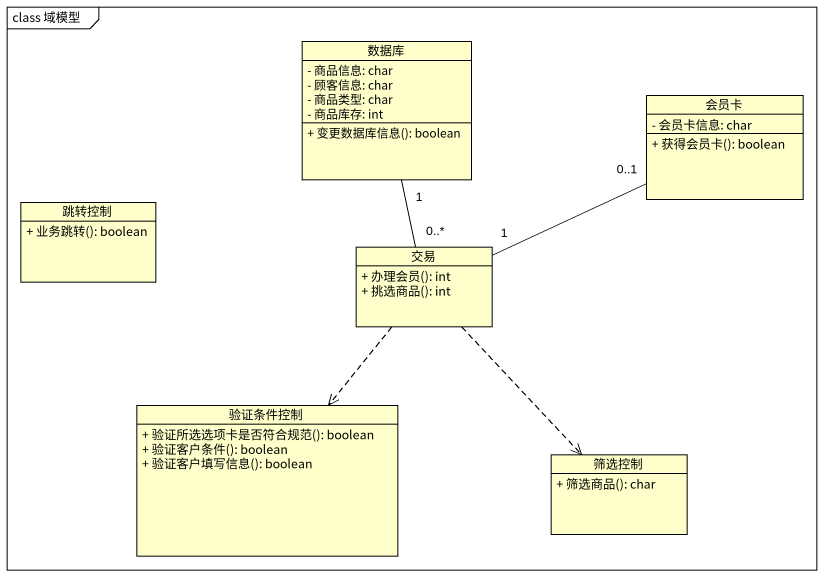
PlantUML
@startuml
mainframe class 域模型
hide circle
hide empty members
skinparam classAttributeIconSize 0
class 数据库 {
  - 商品信息: char
  - 顾客信息: char
  - 商品类型: char
  - 商品库存: int
  + 变更数据库信息(): boolean
}
class 会员卡 {
  - 会员卡信息: char
  + 获得会员卡(): boolean
}
class 跳转控制 {
  + 业务跳转(): boolean
}
class 交易 {
  + 办理会员(): int
  + 挑选商品(): int
}
class 验证条件控制 {
  + 验证所选选项卡是否符合规范(): boolean
  + 验证客户条件(): boolean
  + 验证客户填写信息(): boolean
}
class 筛选控制 {
  + 筛选商品(): char
}
交易 "0..*" -up- "1" 数据库
交易 "1" -right- "0..1" 会员卡
交易 ..> 验证条件控制
交易 ..> 筛选控制
@enduml
